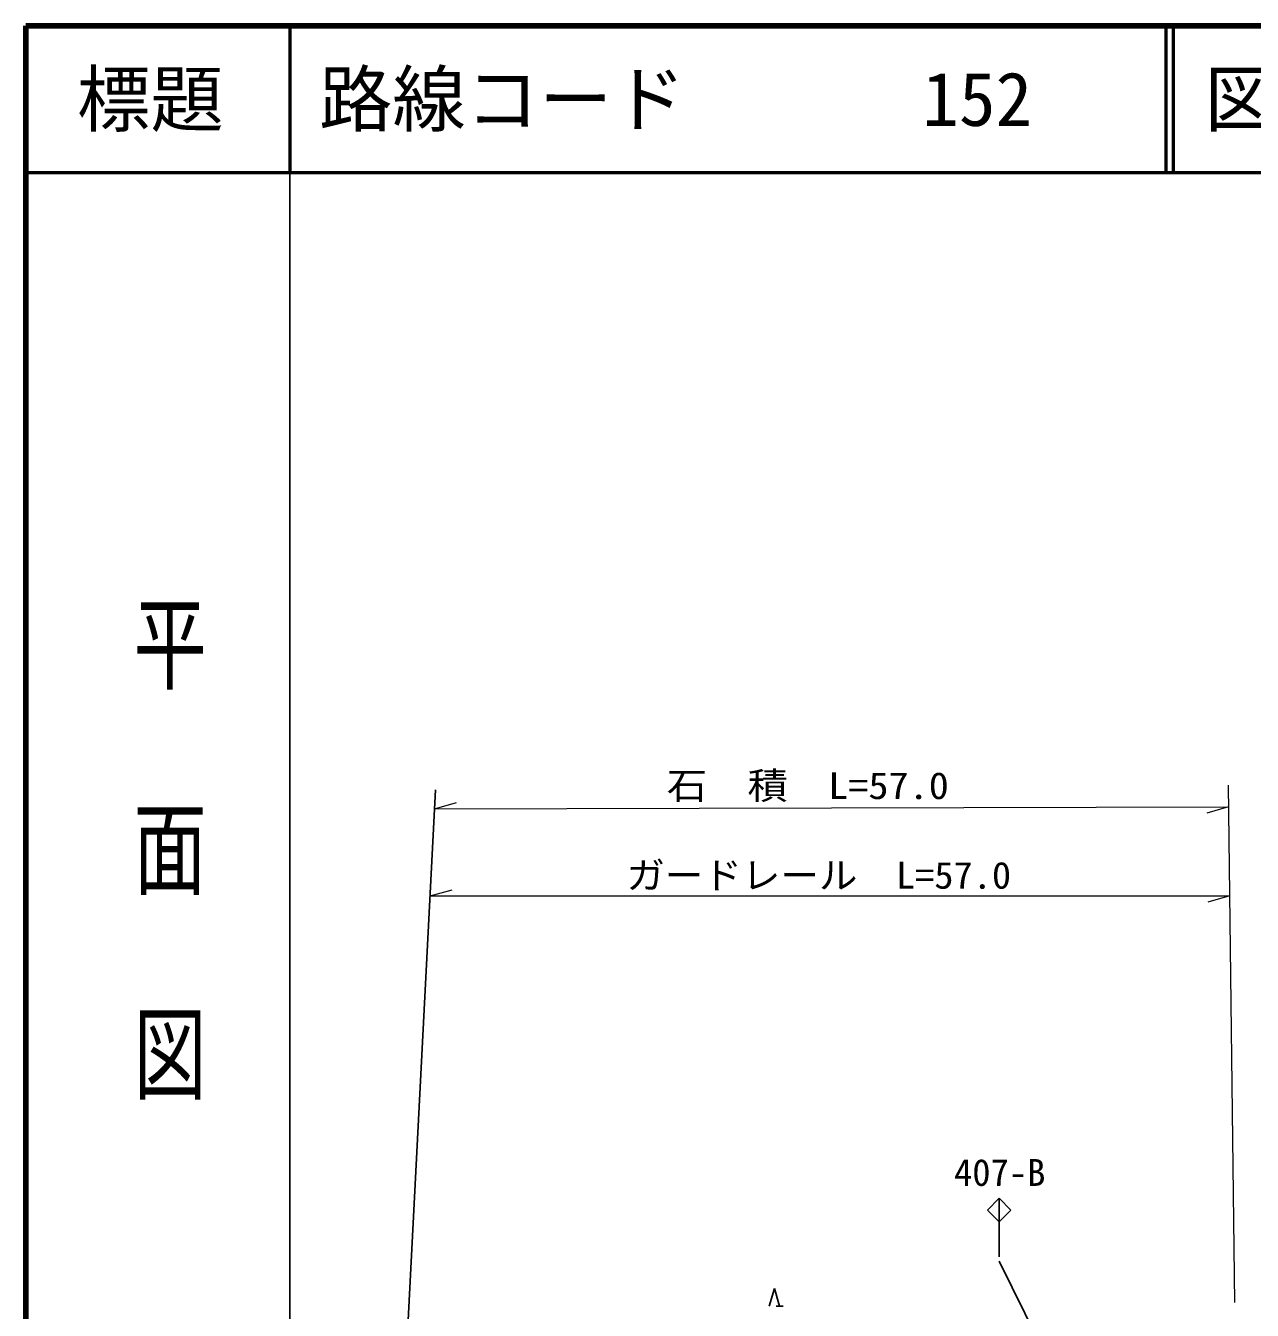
# Model space of a CAD drawing. Units: millimetres on the paper. Extents: x 40 to 680, y 20 to 380.
# Drawn here: x 40 to 123.6, y 292.4 to 380 of the extents above; entities that cross this region are included whole.
import ezdxf
from ezdxf.enums import TextEntityAlignment as Align

# ---------------------------------------------------------------- set-up
doc = ezdxf.new("R2010")
doc.units = ezdxf.units.MM
for name, color, linetype, lineweight in [('M-BGD', 7, 'Continuous', 25), ('M-BMK-OTRS', 5, 'Continuous', 25), ('M-STR-HTXT', 7, 'Continuous', 13), ('M-STR-STRC', 7, 'Continuous', 25), ('M-TTL', 2, 'Continuous', 140), ('M-TTL-BAND', 7, 'Continuous', 25), ('M-TTL-LINE', 7, 'Continuous', 50)]:
    doc.layers.add(name, color=color, linetype=linetype, lineweight=lineweight)
doc.layers.add('M-TTL-TXT', color=7, linetype='Continuous')
doc.styles.add('@ＭＳ ゴシック', font='')
doc.styles.add('ＭＳ ゴシック', font='')
doc.styles.get('@ＭＳ ゴシック').set_extended_font_data('@MS Gothic')
doc.styles.get('ＭＳ ゴシック').set_extended_font_data('MS Gothic')

msp = doc.modelspace()

# ---------------------------------------------------------------- linework, layer by layer
at = {"layer": 'M-BGD'}
for p, q in [((90.689, 292.708), (91.049, 293.908)), ((91.049, 293.908), (91.409, 292.708)), ((91.169, 292.708), (91.649, 292.708))]:
    msp.add_line(p, q, dxfattribs=at)
at = {"layer": 'M-BMK-OTRS'}
msp.add_line((65.213, 274.938), (67.942, 327.892), dxfattribs=at)
at = {"layer": 'M-STR-HTXT'}
for p, q in [((122.436, 292.953), (122.006, 328.232)), ((67.876, 326.606), (69.374, 327.03)), ((67.876, 326.606), (122.024, 326.744)), ((122.024, 326.744), (120.525, 326.32)), ((67.57, 320.675), (69.07, 321.095)), ((67.57, 320.675), (122.098, 320.67)), ((122.098, 320.67), (120.598, 320.25))]:
    msp.add_line(p, q, dxfattribs=at)
at = {"layer": 'M-STR-STRC'}
for p, q in [((106.382, 300.054), (105.582, 299.254)), ((107.182, 299.254), (106.382, 300.054)), ((106.382, 300.054), (106.382, 296.054)), ((105.582, 299.254), (106.382, 298.454)), ((106.382, 298.454), (107.182, 299.254)), ((106.375, 295.77), (115.098, 278.163))]:
    msp.add_line(p, q, dxfattribs=at)
at = {"layer": 'M-TTL'}
for p, q in [((40, 380), (40, 20)), ((680, 380), (40, 380))]:
    msp.add_line(p, q, dxfattribs=at)
at = {"layer": 'M-TTL-BAND'}
msp.add_line((58, 370), (58, 20), dxfattribs=at)
at = {"layer": 'M-TTL-LINE'}
for p, q in [((58, 380), (58, 370)), ((117.75, 380), (117.75, 370)), ((118.25, 380), (118.25, 370)), ((40, 370), (680, 370))]:
    msp.add_line(p, q, dxfattribs=at)

# ---------------------------------------------------------------- texts
at = {"layer": 'M-STR-HTXT', "style": 'ＭＳ ゴシック'}
for s, width, p in [('石\u3000積\u3000L=57.0', 1.1, (83.715, 326.724)), ('ガードレール\u3000L=57.0', 1.05, (80.959, 320.613))]:
    msp.add_text(s, height=1.833, dxfattribs=dict(at, width=width)).set_placement(p, align=Align.BOTTOM_LEFT)
at = {"layer": 'M-STR-STRC', "style": 'ＭＳ ゴシック'}
msp.add_text('407-B', height=1.833, dxfattribs=at).set_placement((103.295, 300.351), align=Align.BOTTOM_LEFT)
at = {"layer": 'M-TTL-BAND', "style": '@ＭＳ ゴシック', "width": 1.4}
msp.add_text('平  面  図', height=3.666, rotation=270, dxfattribs=at).set_placement((49.777, 306.475), align=Align.MIDDLE_RIGHT)
at = {"layer": 'M-TTL-TXT', "style": 'ＭＳ ゴシック'}
msp.add_text('標題', height=3.666, dxfattribs=at).set_placement((48.5, 375), align=Align.MIDDLE_CENTER)
for s, p in [('路線コード', (60, 375)), ('152', (101.142, 375)), ('図面コード', (120.38, 375))]:
    msp.add_text(s, height=3.666, dxfattribs=at).set_placement(p, align=Align.MIDDLE_LEFT)

doc.saveas('drawing.dxf')
